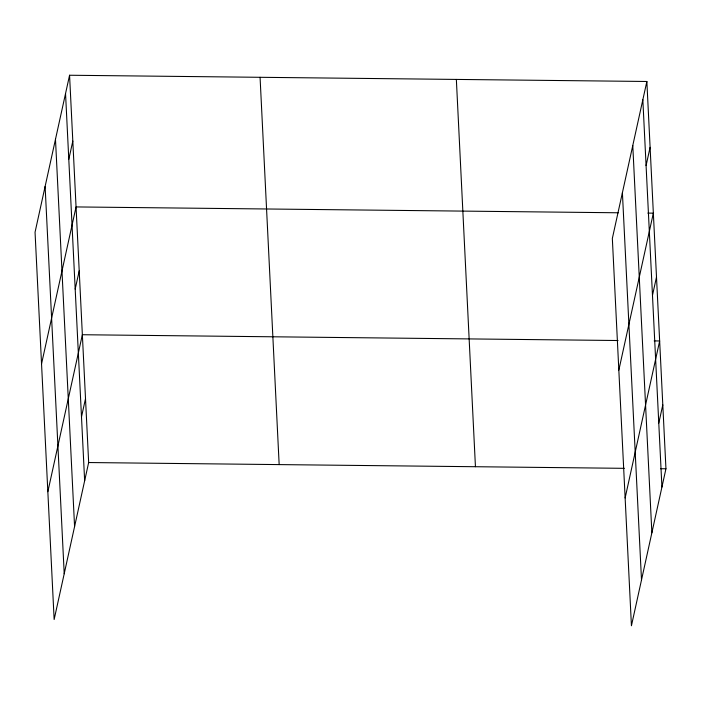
<?xml version="1.0" encoding="UTF-8"?>
<svg xmlns="http://www.w3.org/2000/svg" width="701" height="701" viewBox="0 0 701 701"><rect width="100%" height="100%" fill="white"/><g stroke="black" fill="none" stroke-linecap="round" stroke-linejoin="round"><path stroke-width="1.05" d="M69.565 75.244L35.05 232.224L54.143 619.518L88.659 462.537L69.565 75.244L646.857 81.482L665.95 468.776L631.435 625.756L612.341 238.463L646.857 81.482M68.794 159.355L72.808 141.085M41.543 363.907L76.058 206.926L618.308 212.78M75.191 289.101L79.213 270.823M47.843 491.716L82.359 334.727L618.045 340.52M81.491 416.911L85.513 398.632M646.085 165.594L650.099 147.315M618.834 370.146L653.35 213.157L647.873 213.104M652.482 295.34L656.495 277.061M625.134 497.947L659.65 340.966L654.173 340.905M658.782 423.141L662.795 404.871M88.659 462.537L624.346 468.329M660.473 468.715L665.95 468.776M642.835 99.752L661.928 487.046M632.775 145.528L651.869 532.821M622.4 192.687L641.503 579.981M456.351 79.423L475.444 466.717M260.071 77.303L279.164 464.597M65.543 93.513L84.646 480.816M55.484 139.289L74.578 526.582M45.118 186.448L64.212 573.751"/></g></svg>
